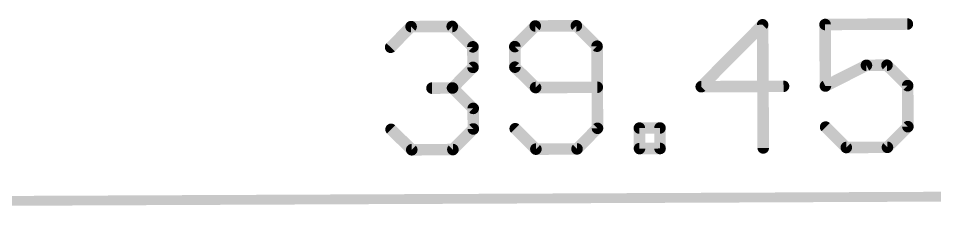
# Model space of a CAD drawing. Extents: x -14.3 to 43.3, y 12 to 70.9.
# Drawn here: x 11.67 to 23.75, y 68.35 to 70.87 of the extents above; entities that cross this region are included whole.
import ezdxf

# ---------------------------------------------------------------- set-up
doc = ezdxf.new("R2010")
doc.units = 0
doc.layers.add('20', color=7, linetype='CONTINUOUS')

msp = doc.modelspace()

# ---------------------------------------------------------------- linework, layer by layer
at = {"layer": '20'}
for points, const_width in [([(16.5793, 70.4919), (16.849, 70.7645)], 0.1524), ([(16.849, 70.7645), (17.3914, 70.7673)], 0.1524), ([(17.3914, 70.7673), (17.664, 70.4976)], 0.1524), ([(18.4862, 70.773), (18.2164, 70.5005)], 0.1524), ([(19.0285, 70.7759), (18.4862, 70.773)], 0.1524), ([(19.3011, 70.5061), (19.0285, 70.7759)], 0.1524), ([(21.4842, 70.7887), (20.675, 69.971)], 0.1524), ([(21.4927, 69.1618), (21.4842, 70.7887)], 0.1524), ([(23.3925, 70.7987), (22.3078, 70.793)], 0.1524), ([(22.3078, 70.793), (22.3121, 69.9796)], 0.1524), ([(17.664, 70.4976), (17.6654, 70.2264)], 0.1524), ([(18.2164, 70.5005), (18.2179, 70.2293)], 0.1524), ([(19.3068, 69.4215), (19.3011, 70.5061)], 0.1524), ([(22.3121, 69.9796), (22.853, 70.2536)], 0.1524), ([(22.853, 70.2536), (23.1242, 70.255)], 0.1524), ([(23.1242, 70.255), (23.3968, 69.9852)], 0.1524), ([(17.6654, 70.2264), (17.3956, 69.9538)], 0.1524), ([(18.2179, 70.2293), (18.4904, 69.9596)], 0.1524), ([(17.3956, 69.9538), (17.1245, 69.9524)], 0.1524), ([(17.3956, 69.9538), (17.6682, 69.6841)], 0.1524), ([(18.4904, 69.9596), (19.3039, 69.9638)], 0.1524), ([(20.675, 69.971), (21.7596, 69.9767)], 0.1524), ([(23.3968, 69.9852), (23.3996, 69.4429)], 0.1524), ([(17.6682, 69.6841), (17.6696, 69.4129)], 0.1524), ([(16.8576, 69.1375), (16.585, 69.4072)], 0.1524), ([(17.6696, 69.4129), (17.3999, 69.1403)], 0.1524), ([(18.2221, 69.4158), (18.4947, 69.1461)], 0.1524), ([(19.037, 69.1489), (19.3068, 69.4215)], 0.1524), ([(19.8592, 69.4244), (20.1304, 69.4258)], 0.1524), ([(19.8607, 69.1532), (19.8592, 69.4244)], 0.1524), ([(20.1304, 69.4258), (20.1318, 69.1546)], 0.1524), ([(22.5875, 69.1675), (22.3149, 69.4372)], 0.1524), ([(23.3996, 69.4429), (23.1299, 69.1703)], 0.1524), ([(23.1299, 69.1703), (22.5875, 69.1675)], 0.1524), ([(17.3999, 69.1403), (16.8576, 69.1375)], 0.1524), ([(18.4947, 69.1461), (19.037, 69.1489)], 0.1524), ([(20.1318, 69.1546), (19.8607, 69.1532)], 0.1524), ([(0.0371, 68.4107), (39.3533, 68.5879)], 0.13)]:
    msp.add_lwpolyline(points, dxfattribs=dict(at, const_width=const_width))
at = {"layer": '20', "const_width": 0.0762}
for points in [[(16.8488, 70.8026, 1), (16.8492, 70.7264)], [(16.8761, 70.7377, 1), (16.822, 70.7913)], [(17.4182, 70.7944, 1), (17.3646, 70.7402)], [(17.3916, 70.7292, 1), (17.3912, 70.8054)], [(18.486, 70.8111, 1), (18.4864, 70.7349)], [(18.5133, 70.7462, 1), (18.4591, 70.7998)], [(19.0553, 70.803, 1), (19.0017, 70.7488)], [(19.0287, 70.7378, 1), (19.0283, 70.814)], [(21.5223, 70.7889, 1), (21.4461, 70.7885)], [(21.5113, 70.7619, 1), (21.4571, 70.8155)], [(22.3076, 70.8311, 1), (22.308, 70.7549)], [(22.3459, 70.7932, 1), (22.2697, 70.7928)], [(23.3927, 70.7606, 1), (23.3923, 70.8368)], [(17.7021, 70.4978, 1), (17.6259, 70.4974)], [(18.2545, 70.5007, 1), (18.1783, 70.5003)], [(18.1894, 70.5273, 1), (18.2435, 70.4737)], [(19.3392, 70.5063, 1), (19.263, 70.5059)], [(19.2743, 70.4791, 1), (19.3279, 70.5332)], [(16.5522, 70.5187, 1), (16.6064, 70.4651)], [(17.6372, 70.4705, 1), (17.6908, 70.5246)], [(22.8528, 70.2917, 1), (22.8532, 70.2155)], [(22.8702, 70.2196, 1), (22.8358, 70.2876)], [(23.151, 70.2821, 1), (23.0974, 70.2279)], [(23.1244, 70.2169, 1), (23.124, 70.2931)], [(17.6273, 70.2262, 1), (17.7035, 70.2266)], [(17.6925, 70.1996, 1), (17.6383, 70.2532)], [(18.2447, 70.2564, 1), (18.1911, 70.2022)], [(18.1798, 70.2291, 1), (18.256, 70.2295)], [(17.1243, 69.9905, 1), (17.1247, 69.9143)], [(17.4224, 69.9809, 1), (17.3688, 69.9267)], [(17.3685, 69.9806, 1), (17.4227, 69.927)], [(17.3958, 69.9157, 1), (17.3954, 69.9919)], [(18.4902, 69.9977, 1), (18.4906, 69.9215)], [(18.4636, 69.9325, 1), (18.5172, 69.9866)], [(19.3041, 69.9257, 1), (19.3037, 70.0019)], [(20.6748, 70.0091, 1), (20.6752, 69.9329)], [(20.6479, 69.9978, 1), (20.7021, 69.9442)], [(21.7598, 69.9386, 1), (21.7594, 70.0148)], [(22.2949, 70.0136, 1), (22.3293, 69.9456)], [(22.274, 69.9794, 1), (22.3502, 69.9798)], [(23.4349, 69.9854, 1), (23.3587, 69.985)], [(23.37, 69.9582, 1), (23.4236, 70.0123)], [(17.7063, 69.6843, 1), (17.6301, 69.6839)], [(17.6414, 69.657, 1), (17.695, 69.7112)], [(16.6118, 69.4343, 1), (16.5582, 69.3802)], [(17.6967, 69.3861, 1), (17.6425, 69.4397)], [(18.2489, 69.4429, 1), (18.1953, 69.3887)], [(19.3338, 69.3947, 1), (19.2797, 69.4483)], [(19.8591, 69.4625, 1), (19.8594, 69.3863)], [(19.8973, 69.4246, 1), (19.8212, 69.4242)], [(20.1685, 69.426, 1), (20.0923, 69.4256)], [(20.1306, 69.3877, 1), (20.1302, 69.4639)], [(22.3417, 69.4643, 1), (22.2881, 69.4102)], [(23.3615, 69.4427, 1), (23.4377, 69.4431)], [(23.4267, 69.4161, 1), (23.3725, 69.4697)], [(17.6315, 69.4127, 1), (17.7077, 69.4131)], [(19.2687, 69.4213, 1), (19.3449, 69.4217)], [(22.5873, 69.2056, 1), (22.5877, 69.1294)], [(23.1028, 69.1971, 1), (23.1569, 69.1435)], [(23.13, 69.1322, 1), (23.1297, 69.2084)], [(16.8574, 69.1756, 1), (16.8578, 69.0994)], [(16.8308, 69.1104, 1), (16.8844, 69.1646)], [(17.3728, 69.1671, 1), (17.427, 69.1135)], [(17.4001, 69.1022, 1), (17.3997, 69.1784)], [(18.4945, 69.1842, 1), (18.4949, 69.108)], [(18.4679, 69.119, 1), (18.5215, 69.1732)], [(19.0099, 69.1757, 1), (19.0641, 69.1221)], [(19.0372, 69.1108, 1), (19.0368, 69.187)], [(19.8605, 69.1913, 1), (19.8609, 69.1151)], [(19.8226, 69.153, 1), (19.8988, 69.1534)], [(20.0937, 69.1544, 1), (20.1699, 69.1548)], [(20.132, 69.1165, 1), (20.1316, 69.1927)], [(21.4546, 69.1616, 1), (21.5308, 69.162)], [(22.5607, 69.1404, 1), (22.6143, 69.1946)]]:
    msp.add_lwpolyline(points, format="xyb", dxfattribs=at)

doc.saveas('drawing.dxf')
